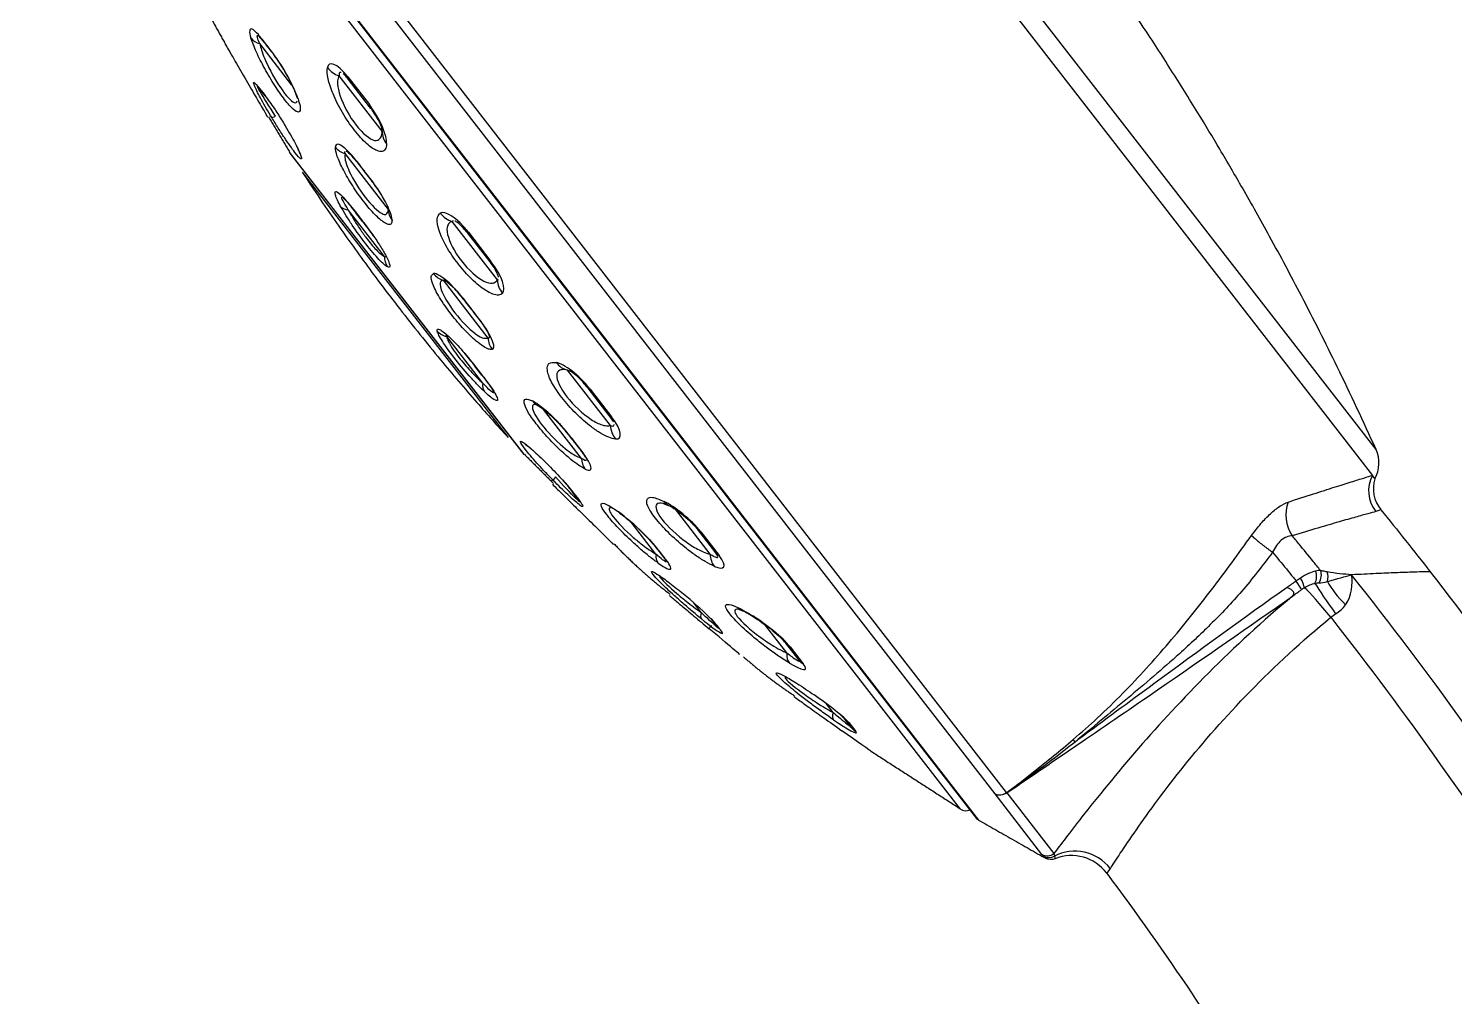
# Model space of a CAD drawing. Extents: x 0 to 1128, y 0 to 827.
# Drawn here: x 703.9 to 768.8, y 497.1 to 541.1 of the extents above; entities that cross this region are included whole.
import ezdxf

# ---------------------------------------------------------------- set-up
doc = ezdxf.new("R2010")
doc.units = 0
doc.header["$LTSCALE"] = 10
doc.header["$MEASUREMENT"] = 0
doc.layers.add('1', color=7, linetype='CONTINUOUS')

msp = doc.modelspace()

# ---------------------------------------------------------------- linework, layer by layer
at = {"layer": '1', "color": 7, "linetype": 'Continuous', "lineweight": -3}
for p, q in [((724.315, 573.252), (765.021, 520.774)), ((765.188, 521.951), (725.616, 572.968)), ((748.381, 506.346), (704.061, 563.483)), ((703.88, 562.963), (747.85, 506.277)), ((704.787, 559.642), (725.944, 532.366)), ((704.838, 559.543), (747.018, 505.165)), ((746.277, 505.586), (705.062, 558.72)), ((712.806, 540.43), (712.808, 540.428)), ((715.866, 538.539), (714.406, 540.422)), ((714.729, 540.346), (714.711, 540.37)), ((714.78, 540.245), (714.762, 540.268)), ((714.78, 540.245), (714.802, 540.217)), ((719.971, 536.432), (718.011, 538.959)), ((718.41, 538.906), (719.387, 537.646)), ((719.401, 537.548), (718.435, 538.794)), ((714.396, 538.381), (714.596, 538.122)), ((714.649, 538.039), (714.45, 538.296)), ((721.088, 528.6), (715.751, 535.481)), ((715.777, 535.443), (726.396, 521.754)), ((720.259, 532.877), (718.287, 535.418)), ((719.145, 534.653), (719.123, 534.681)), ((719.159, 534.599), (719.137, 534.628)), ((716.332, 534.58), (725.698, 522.505)), ((720.077, 530.736), (718.429, 532.86)), ((718.753, 532.763), (719.078, 532.345)), ((719.092, 532.311), (718.77, 532.726)), ((720.268, 532.726), (720.261, 532.729)), ((725.214, 529.672), (723.153, 532.329)), ((725.944, 532.366), (747.102, 505.09)), ((724.877, 530.489), (723.861, 531.799)), ((723.894, 531.836), (724.921, 530.512)), ((724.798, 527.025), (722.757, 529.656)), ((726.426, 521.718), (721.088, 528.6)), ((724.029, 528.322), (724.006, 528.351)), ((724.056, 528.322), (724.034, 528.351)), ((724.554, 524.964), (722.906, 527.089)), ((724.509, 525.328), (724.187, 525.743)), ((724.216, 525.721), (724.541, 525.302)), ((730.357, 523.042), (728.397, 525.569)), ((730.302, 523.495), (729.336, 524.741)), ((729.428, 524.702), (730.404, 523.443)), ((729.046, 521.549), (727.315, 523.779)), ((730.302, 523.495), (730.368, 523.41)), ((728.73, 522.26), (728.71, 522.287)), ((728.799, 522.208), (728.778, 522.235)), ((728.829, 519.758), (728.63, 520.015)), ((728.697, 519.943), (728.898, 519.685)), ((734.895, 517.191), (733.312, 519.233)), ((732.429, 517.187), (731.299, 518.644)), ((735.147, 517.249), (734.325, 518.309)), ((734.47, 518.201), (735.301, 517.13)), ((730.487, 517.636), (730.486, 517.638)), ((732.6, 517.271), (732.615, 517.253)), ((732.63, 517.233), (732.615, 517.253)), ((732.732, 517.138), (732.716, 517.158)), ((735.147, 517.249), (735.152, 517.242)), ((734.49, 514.53), (734.146, 514.973)), ((735.033, 514.135), (735.192, 513.93)), ((735.201, 513.919), (735.192, 513.93)), ((738.385, 512.692), (737.369, 514.002)), ((735.324, 513.796), (735.316, 513.806)), ((736.219, 512.639), (736.226, 512.633)), ((738.936, 512.364), (738.339, 513.134)), ((738.527, 512.97), (739.131, 512.192)), ((740.485, 509.985), (740.167, 510.395)), ((741.3, 509.316), (740.986, 509.721)), ((741.203, 509.521), (741.52, 509.112)), ((742.241, 508.183), (742.234, 508.192)), ((747.854, 506.276), (747.85, 506.277)), ((749.988, 503.524), (747.854, 506.276)), ((748.333, 506.309), (748.338, 506.303)), ((748.389, 506.326), (750.53, 503.566)), ((750.585, 503.328), (750.585, 503.326))]:
    msp.add_line(p, q, dxfattribs=at)
for centre, radius, start, end in [((716.172, 535.749), 0.5, 212.49817, 217.79949), ((726.791, 522.06), 0.5, 217.79949, 223.10025), ((763.821, 521.335), 1.5, 331.57204, 24.28345), ((766.568, 520.16), 1.5, 162.11662, 219.10397), ((746.536, 506.013), 0.5, 238.7012, 291.53663), ((747.255, 505.348), 0.3, 217.79949, 239.28471), ((751.335, 501.472), 2, 36.67829, 112.01301)]:
    msp.add_arc(centre, radius, start, end, dxfattribs=at)
at = {"layer": '1', "color": 7, "linetype": 'Continuous', "lineweight": -3, "extrusion": (-6.12323e-17, 7.4988e-33, -1)}
msp.add_arc((-750.398, 503.79), 0.5, 247.98699, 298.57654, dxfattribs=at)
at = {"layer": '1', "color": 7, "linetype": 'Continuous', "lineweight": -3}
for centre, major_axis, ratio, start_param, end_param in [((713.508, 540.816), (-0.632, -0.49), 0.999814, 6.129539, 6.283185), ((714.692, 541.053), (-0.763, -0.24), 0.790647, 0.258383, 0.955246), ((715.412, 540.735), (-0.632, -0.49), 0.601951, 6.04877, 6.283185), ((718.301, 539.834), (-0.984, 0.179), 0.920519, 0.762673, 1.440702), ((719.225, 539.406), (-0.79, -0.613), 0.336273, 5.969297, 6.283185), ((715.082, 538.786), (0.632, 0.49), 0.820215, 2.987946, 3.141593), ((715.281, 538.53), (-0.632, -0.49), 0.797517, 6.129539, 6.283185), ((716.816, 538.315), (-0.759, -0.252), 0.768418, 6.253134, 6.575553), ((720.192, 538.161), (0.79, 0.613), 0.281505, 2.827704, 3.141593), ((715.628, 537.472), (-0.684, -0.414), 0.069588, 0.056778, 0.698233), ((720.97, 536.394), (-0.998, 0.063), 0.898066, 0.027091, 0.70512), ((716.93, 535.792), (-0.748, -0.283), 0.920959, 6.24363, 6.510766), ((718.498, 536.146), (-0.799, 0.038), 0.944594, 0.651641, 1.348505), ((719.769, 535.118), (0.632, 0.49), 0.274487, 2.907178, 3.141593), ((719.791, 535.09), (-0.632, -0.49), 0.272839, 6.04877, 6.283185), ((718.746, 533.452), (-0.698, -0.391), 0.638772, 0.144702, 0.786157), ((719.402, 533.216), (0.632, 0.49), 0.327322, 2.987946, 3.141593), ((721.058, 532.846), (-0.8, -0.014), 0.934499, 6.22356, 6.920424), ((723.386, 533.279), (-0.51, 0.86), 0.956087, 1.665107, 2.343136), ((719.724, 532.801), (-0.632, -0.49), 0.290596, 6.129539, 6.283185), ((724.651, 532.412), (-0.79, -0.613), 0.028793, 5.969297, 6.283185), ((720.854, 530.735), (0.359, 0.715), 0.963967, 2.019888, 2.661343), ((725.667, 531.102), (0.79, 0.613), 0.028793, 3.141593, 3.455481), ((722.93, 530.433), (-0.15, 0.786), 0.970968, 2.0263, 2.723163), ((726.192, 529.662), (-0.706, 0.708), 0.956087, 0.798457, 1.476486), ((724.638, 528.842), (0.632, 0.49), 0.091415, 3.141593, 3.376008), ((724.661, 528.812), (-0.632, -0.49), 0.093121, 0, 0.234415), ((723.098, 527.842), (-0.782, -0.17), 0.963967, 0.480249, 1.121705), ((725.579, 527.017), (-0.263, 0.756), 0.974371, 1.233845, 1.930708), ((724.819, 526.234), (0.632, 0.49), 0.290596, 3.141593, 3.295239), ((728.608, 526.547), (0.188, 0.982), 0.898066, 2.436473, 3.114501), ((725.141, 525.819), (-0.632, -0.49), 0.327322, 0, 0.153647), ((725.206, 525.124), (0.552, 0.579), 0.638772, 2.355436, 2.996891), ((730.126, 525.353), (-0.79, -0.613), 0.281505, 0, 0.313888), ((727.388, 524.686), (0.363, 0.713), 0.866208, 2.726411, 3.118255), ((731.092, 524.108), (0.79, 0.613), 0.336273, 3.141593, 3.455481), ((731.277, 523.107), (0.071, 0.997), 0.920519, 1.700891, 2.378919), ((729.342, 522.777), (0.632, 0.49), 0.444971, 3.141593, 3.376008), ((727.021, 522.784), (0.46, 0.655), 0.920959, 2.914012, 3.198367), ((729.363, 522.751), (-0.632, -0.49), 0.446505, 0, 0.234415), ((729.77, 521.615), (0.341, 0.724), 0.882649, 2.049803, 2.746667), ((728.324, 521.104), (0.572, 0.56), 0.069588, 2.443359, 3.084815), ((766.335, 520.066), (0.421, -1.44), 0.990409, 3.938422, 5.107345), ((729.262, 520.505), (0.632, 0.49), 0.797517, 3.141593, 3.295239), ((729.461, 520.249), (-0.632, -0.49), 0.820215, 0, 0.153647), ((731.27, 519.681), (0.47, 0.647), 0.644461, 2.929366, 3.225859), ((733.456, 520.296), (0.439, 0.899), 0.752136, 2.751698, 3.1274), ((762.372, 518.85), (0.449, -1.431), 0.845009, 3.953017, 5.044547), ((731.035, 518.219), (0.632, 0.49), 0.999814, 3.141593, 3.295239), ((735.115, 518.922), (-0.79, -0.613), 0.564247, 0, 0.313888), ((733.063, 517.37), (0.464, 0.651), 0.67172, 2.272821, 2.969684), ((733.247, 517.743), (0.632, 0.49), 0.738431, 3.141593, 3.376008), ((733.262, 517.723), (-0.632, -0.49), 0.739586, 0, 0.234415), ((735.726, 517.37), (0.4, 0.917), 0.794845, 2.089679, 2.767708), ((735.937, 517.862), (0.79, 0.613), 0.610836, 3.141593, 3.455481), ((762.329, 516.174), (-0.108, -0.488), 0.728057, 1.102948, 2.311081), ((761.657, 516.022), (0.25, -0.433), 0.241791, 0.465728, 1.609611), ((762.154, 516.189), (0.022, -0.5), 0.658101, 0.827819, 2.023829), ((763.438, 514.552), (-1.171, 1.621), 0.059104, 0.58893, 1.575202), ((762.627, 516.105), (-0.086, -0.493), 0.754515, 1.387842, 2.281452), ((764.376, 515.338), (-1.467, 1.359), 0.361279, 0.764358, 1.515616), ((763.011, 514.224), (-1.26, 1.553), 0.07539, 4.709308, 5.830934), ((735.013, 514.855), (0.503, 0.622), 0.370072, 2.384959, 3.081822), ((735.359, 514.409), (0.513, 0.614), 0.018443, 2.467967, 3.16483), ((735.359, 514.409), (0.513, 0.614), 0.018443, 2.467967, 3.16483), ((735.824, 514.42), (0.632, 0.49), 0.932162, 3.141593, 3.376008), ((735.833, 514.409), (-0.632, -0.49), 0.932781, 0, 0.234415), ((737.456, 515.14), (0.531, 0.847), 0.532582, 2.913526, 3.209486), ((739.129, 513.746), (-0.79, -0.613), 0.791757, 0, 0.313888), ((739.105, 513.014), (0.516, 0.857), 0.591366, 2.274383, 2.952412), ((739.726, 512.977), (0.79, 0.613), 0.825606, 3.141593, 3.455481), ((741.083, 510.464), (0.563, 0.827), 0.329999, 2.392717, 3.070746), ((741.776, 510.334), (-0.79, -0.613), 0.941765, 0, 0.313888), ((742.09, 509.929), (0.79, 0.613), 0.95956, 3.141593, 3.455481), ((741.466, 509.971), (0.578, 0.816), 0.03633, 2.96891, 3.166156), ((749.699, 507.175), (0.095, -0.121), 0.06588, 3.583979, 4.233587), ((748.102, 506.701), (-0.395, -0.306), 0.902957, 0.411505, 1.57674), ((748.105, 506.699), (-0.395, -0.306), 0.902957, 0.411549, 1.45248), ((717.461, 545.67), (43.775, 33.955), 0.902958, 4.717243, 4.718332), ((750.228, 503.962), (0.395, 0.306), 0.995323, 3.553142, 4.703662), ((751.537, 501.711), (-1.615, 1.179), 0.972943, 4.421123, 5.84877), ((750.309, 503.875), (0.344, 0.362), 0.994828, 3.402967, 4.41939)]:
    msp.add_ellipse(centre, major_axis=major_axis, ratio=ratio, start_param=start_param, end_param=end_param, dxfattribs=at)
for points, knots in [([(765.188, 521.951), (764.619, 523.214), (763.518, 525.558), (761.891, 528.786), (760.441, 531.497), (759.195, 533.717), (758.104, 535.587), (757.023, 537.381), (755.864, 539.238), (754.535, 541.292), (752.94, 543.659), (750.898, 546.548), (749.317, 548.654), (748.425, 549.804)], [0, 0, 0, 0, 0.127492, 0.238457, 0.332806, 0.410489, 0.472843, 0.532186, 0.603305, 0.674314, 0.75745, 0.866048, 1, 1, 1, 1]), ([(714.711, 540.37), (714.582, 540.536), (714.452, 540.705), (714.223, 540.96), (714.126, 541.046), (713.922, 541.139), (713.905, 540.977), (714.002, 540.667)], [0, 0, 0, 0, 0.25, 0.25, 0.5, 0.5, 1, 1, 1, 1]), ([(712.808, 540.428), (712.82, 540.409), (712.843, 540.372), (713.019, 540.074), (713.328, 539.542), (713.698, 538.904), (714.029, 538.333), (714.175, 538.081), (714.247, 537.957)], [0, 0, 0, 0, 0.178327, 0.339125, 0.500023, 0.752204, 0.878517, 1, 1, 1, 1]), ([(716.144, 537.906), (716.18, 537.788), (716.249, 537.558), (716.251, 537.359), (716.164, 537.277), (715.95, 537.379), (715.545, 537.842), (715.076, 538.507), (714.621, 539.287), (714.217, 540.073), (714.075, 540.467), (714.002, 540.667)], [0, 0, 0, 0, 0.087607, 0.169371, 0.250856, 0.377447, 0.501128, 0.621802, 0.747777, 0.872041, 1, 1, 1, 1]), ([(714.406, 540.422), (714.294, 540.657), (714.249, 540.807), (714.305, 540.796), (714.311, 540.793), (714.318, 540.789)], [0, 0, 0, 0, 0.910021, 0.910021, 1, 1, 1, 1]), ([(714.318, 540.789), (714.347, 540.772), (714.391, 540.73), (714.529, 540.569), (714.634, 540.434), (714.762, 540.268)], [0, 0, 0, 0, 0.445139, 0.445139, 1, 1, 1, 1]), ([(714.406, 540.422), (714.427, 540.328), (714.495, 540.034), (714.834, 539.221), (715.305, 538.453), (715.762, 537.864), (716.023, 537.656), (716.101, 537.776), (716.108, 537.826)], [0, 0, 0, 0, 0.097099, 0.305185, 0.602436, 0.603236, 0.900981, 1, 1, 1, 1]), ([(716.144, 537.906), (716.037, 538.229), (715.816, 538.697), (715.414, 539.386), (715.27, 539.611), (714.99, 540.011), (714.859, 540.179), (714.729, 540.346)], [0, 0, 0, 0, 0.5, 0.5, 0.75, 0.75, 1, 1, 1, 1]), ([(714.764, 540.268), (714.892, 540.11), (715.084, 539.852), (715.352, 539.457), (715.538, 539.157), (715.705, 538.859), (715.899, 538.477), (716.001, 538.229), (716.051, 538.08)], [0, 0, 0, 0, 0.266623, 0.392615, 0.515594, 0.636826, 0.757699, 1, 1, 1, 1]), ([(720.173, 535.861), (720.159, 535.77), (720.131, 535.594), (719.977, 535.496), (719.707, 535.541), (719.287, 535.806), (718.7, 536.466), (718.13, 537.296), (717.718, 538.135), (717.46, 538.883), (717.471, 539.183), (717.476, 539.338)], [0, 0, 0, 0, 0.087456, 0.169153, 0.25014, 0.377375, 0.499739, 0.622279, 0.749894, 0.871256, 1, 1, 1, 1]), ([(714.946, 537.055), (714.865, 537.192), (714.696, 537.473), (714.403, 537.996), (714.133, 538.526), (714.084, 538.759), (714.289, 538.51), (714.396, 538.381)], [0, 0, 0, 0, 0.121003, 0.24993, 0.500418, 0.740079, 1, 1, 1, 1]), ([(718.011, 538.959), (717.994, 538.924), (717.947, 538.826), (717.931, 538.546), (718.058, 537.893), (718.489, 537.093), (719.083, 536.328), (719.581, 535.931), (719.865, 536.053), (719.952, 536.241), (719.966, 536.382), (719.971, 536.432)], [0, 0, 0, 0, 0.046355, 0.127416, 0.254336, 0.50001, 0.500136, 0.746142, 0.872777, 0.954138, 1, 1, 1, 1]), ([(718.1, 539.112), (718.054, 539.127), (718.003, 539.108), (718.008, 539.001), (718.011, 538.959)], [0, 0, 0, 0, 0.602963, 1, 1, 1, 1]), ([(718.435, 538.794), (718.379, 538.862), (718.294, 538.965), (718.223, 539.031), (718.201, 539.049)], [0, 0, 0, 0, 0.664787, 1, 1, 1, 1]), ([(714.247, 537.957), (714.324, 537.823), (714.475, 537.563), (714.693, 537.186), (714.761, 537.069), (714.761, 537.069), (714.761, 537.069)], [0, 0, 0, 0, 0.26018, 0.505794, 0.999067, 1, 1, 1, 1]), ([(715.122, 537.124), (714.839, 537.551), (714.566, 537.983), (714.341, 538.37), (714.298, 538.451), (714.302, 538.48), (714.351, 538.423), (714.45, 538.296)], [0, 0, 0, 0, 0.5, 0.5, 0.75, 0.75, 1, 1, 1, 1]), ([(714.596, 538.122), (714.691, 537.996), (714.872, 537.757), (715.22, 537.236), (715.628, 536.577), (715.964, 535.984), (716.175, 535.566), (716.232, 535.429), (716.26, 535.362)], [0, 0, 0, 0, 0.178327, 0.339125, 0.500023, 0.752204, 0.878517, 1, 1, 1, 1]), ([(714.634, 538.059), (714.698, 537.977), (714.833, 537.797), (714.991, 537.574), (715.069, 537.458)], [0, 0, 0, 0, 0.515527, 1, 1, 1, 1]), ([(719.971, 536.432), (719.968, 536.475), (719.963, 536.581), (719.849, 536.863), (719.645, 537.219), (719.473, 537.451), (719.401, 537.548)], [0, 0, 0, 0, 0.200427, 0.49953, 0.790892, 1, 1, 1, 1]), ([(716.26, 535.362), (716.28, 535.302), (716.319, 535.186), (716.273, 535.149), (716.033, 535.409), (715.621, 535.99), (715.239, 536.578), (715.046, 536.893), (714.946, 537.055)], [0, 0, 0, 0, 0.130106, 0.252927, 0.499594, 0.746402, 0.869479, 1, 1, 1, 1]), ([(716.079, 535.753), (716.079, 535.753), (716.118, 535.671), (716.148, 535.601), (716.171, 535.541)], [0, 0, 0, 0, 0.000115, 1, 1, 1, 1]), ([(719.123, 534.681), (718.969, 534.881), (718.81, 535.086), (718.505, 535.44), (718.36, 535.587), (717.996, 535.887), (717.85, 535.892), (717.841, 535.718)], [0, 0, 0, 0, 0.25, 0.25, 0.5, 0.5, 1, 1, 1, 1]), ([(720.423, 532.39), (720.416, 532.326), (720.404, 532.202), (720.273, 532.175), (720.034, 532.288), (719.656, 532.601), (719.129, 533.222), (718.604, 533.959), (718.189, 534.687), (717.884, 535.346), (717.856, 535.593), (717.841, 535.718)], [0, 0, 0, 0, 0.087607, 0.169371, 0.250856, 0.377447, 0.501128, 0.621802, 0.747777, 0.872041, 1, 1, 1, 1]), ([(718.287, 535.418), (718.279, 535.363), (718.253, 535.19), (718.452, 534.557), (718.925, 533.787), (719.476, 533.076), (719.882, 532.685), (720.201, 532.617), (720.236, 532.777), (720.259, 532.877)], [0, 0, 0, 0, 0.080562, 0.253207, 0.499831, 0.500495, 0.747529, 0.843295, 1, 1, 1, 1]), ([(718.333, 535.533), (718.36, 535.522), (718.397, 535.497), (718.515, 535.391), (718.609, 535.289), (718.842, 535.009), (718.982, 534.828), (719.137, 534.628)], [0, 0, 0, 0, 0.248031, 0.248031, 0.624016, 0.624016, 1, 1, 1, 1]), ([(720.423, 532.39), (720.419, 532.58), (720.278, 532.945), (719.912, 533.587), (719.767, 533.814), (719.459, 534.249), (719.302, 534.451), (719.145, 534.653)], [0, 0, 0, 0, 0.5, 0.5, 0.75, 0.75, 1, 1, 1, 1]), ([(719.159, 534.599), (719.317, 534.396), (719.471, 534.198), (719.746, 533.824), (719.865, 533.651), (719.964, 533.494), (719.967, 533.489), (719.97, 533.485)], [0, 0, 0, 0, 0.492929, 0.492929, 0.985859, 0.985859, 1, 1, 1, 1]), ([(716.332, 534.58), (716.875, 533.748), (717.907, 532.221), (719.397, 530.151), (720.336, 528.911), (720.77, 528.352)], [0, 0, 0, 0, 0.389678, 0.722924, 1, 1, 1, 1]), ([(718.091, 533.001), (718.036, 533.103), (717.923, 533.313), (717.805, 533.61), (717.822, 533.771), (718.173, 533.488), (718.554, 533.011), (718.753, 532.763)], [0, 0, 0, 0, 0.121003, 0.24993, 0.500418, 0.740079, 1, 1, 1, 1]), ([(718.149, 533.442), (718.179, 533.429), (718.24, 533.371), (718.438, 533.148), (718.588, 532.961), (718.77, 532.726)], [0, 0, 0, 0, 0.462834, 0.462834, 1, 1, 1, 1]), ([(720.217, 530.26), (720.165, 530.293), (720.065, 530.356), (719.755, 530.66), (719.245, 531.267), (718.699, 532.021), (718.317, 532.609), (718.168, 532.868), (718.091, 533.001)], [0, 0, 0, 0, 0.130106, 0.252927, 0.499594, 0.746402, 0.869479, 1, 1, 1, 1]), ([(718.429, 532.86), (718.509, 532.713), (718.663, 532.427), (718.983, 531.942), (719.355, 531.43), (719.795, 530.916), (719.98, 530.798), (720.077, 530.736)], [0, 0, 0, 0, 0.179168, 0.347393, 0.501625, 0.737142, 1, 1, 1, 1]), ([(725.451, 529.056), (725.395, 529.02), (725.286, 528.948), (725.011, 529.006), (724.612, 529.218), (724.065, 529.646), (723.621, 530.153), (723.226, 530.663), (722.843, 531.221), (722.532, 531.931), (722.418, 532.491), (722.549, 532.637), (722.616, 532.712)], [0, 0, 0, 0, 0.087458, 0.169158, 0.250147, 0.37738, 0.499751, 0.500394, 0.622942, 0.750385, 0.871489, 1, 1, 1, 1]), ([(719.078, 532.345), (719.219, 532.16), (719.486, 531.807), (719.86, 531.254), (720.187, 530.7), (720.33, 530.354), (720.315, 530.229), (720.249, 530.25), (720.217, 530.26)], [0, 0, 0, 0, 0.178327, 0.339125, 0.500023, 0.752204, 0.878517, 1, 1, 1, 1]), ([(723.153, 532.329), (723.119, 532.316), (723.025, 532.279), (722.917, 532.118), (722.897, 531.655), (723.267, 530.933), (723.891, 530.128), (724.499, 529.591), (724.951, 529.496), (725.134, 529.561), (725.193, 529.643), (725.214, 529.672)], [0, 0, 0, 0, 0.046355, 0.127416, 0.254336, 0.50001, 0.500136, 0.746142, 0.872777, 0.954138, 1, 1, 1, 1]), ([(723.861, 531.799), (723.791, 531.884), (723.624, 532.089), (723.422, 532.27), (723.313, 532.334), (723.277, 532.348)], [0, 0, 0, 0, 0.303083, 0.72806, 1, 1, 1, 1]), ([(725.263, 529.789), (725.258, 529.826), (725.224, 529.948), (725.099, 530.188), (724.942, 530.4), (724.877, 530.489)], [0, 0, 0, 0, 0.269795, 0.694903, 1, 1, 1, 1]), ([(724.983, 526.511), (724.931, 526.506), (724.829, 526.497), (724.569, 526.635), (724.199, 526.918), (723.697, 527.393), (723.086, 528.118), (722.528, 528.911), (722.257, 529.491), (722.171, 529.867), (722.264, 529.926), (722.311, 529.956)], [0, 0, 0, 0, 0.087565, 0.16929, 0.250736, 0.377265, 0.500887, 0.639925, 0.78603, 0.891403, 1, 1, 1, 1]), ([(724.034, 528.351), (723.873, 528.558), (723.708, 528.771), (723.366, 529.174), (723.19, 529.361), (722.703, 529.819), (722.435, 529.98), (722.311, 529.956)], [0, 0, 0, 0, 0.25, 0.25, 0.5, 0.5, 1, 1, 1, 1]), ([(722.757, 529.656), (722.715, 529.643), (722.585, 529.605), (722.594, 529.217), (722.994, 528.541), (723.565, 527.805), (724.06, 527.3), (724.568, 526.987), (724.71, 527.01), (724.798, 527.025)], [0, 0, 0, 0, 0.080562, 0.253207, 0.499831, 0.500495, 0.747529, 0.843295, 1, 1, 1, 1]), ([(722.799, 529.657), (722.869, 529.639), (722.996, 529.541), (723.279, 529.25), (723.406, 529.105), (723.688, 528.761), (723.844, 528.559), (724.006, 528.351)], [0, 0, 0, 0, 0.443294, 0.443294, 0.721647, 0.721647, 1, 1, 1, 1]), ([(720.77, 528.352), (721.376, 527.57), (722.526, 526.135), (724.178, 524.192), (725.218, 523.029), (725.698, 522.505)], [0, 0, 0, 0, 0.388064, 0.721562, 1, 1, 1, 1]), ([(724.029, 528.322), (724.191, 528.112), (724.339, 527.921), (724.583, 527.588), (724.677, 527.448), (724.814, 527.211), (724.849, 527.123), (724.851, 527.073)], [0, 0, 0, 0, 0.320135, 0.320135, 0.64027, 0.64027, 1, 1, 1, 1]), ([(724.983, 526.511), (725.096, 526.55), (725.065, 526.773), (724.797, 527.29), (724.672, 527.49), (724.381, 527.905), (724.219, 528.113), (724.056, 528.322)], [0, 0, 0, 0, 0.5, 0.5, 0.75, 0.75, 1, 1, 1, 1]), ([(722.48, 527.343), (722.479, 527.376), (722.476, 527.444), (722.605, 527.421), (722.936, 527.178), (723.584, 526.512), (724, 525.992), (724.216, 525.721)], [0, 0, 0, 0, 0.121003, 0.24993, 0.500418, 0.740079, 1, 1, 1, 1]), ([(724.606, 524.602), (724.496, 524.709), (724.283, 524.918), (723.81, 525.433), (723.216, 526.149), (722.753, 526.795), (722.535, 527.171), (722.499, 527.284), (722.48, 527.343)], [0, 0, 0, 0, 0.130106, 0.252927, 0.499594, 0.746402, 0.869479, 1, 1, 1, 1]), ([(722.906, 527.089), (722.923, 527.022), (722.956, 526.893), (723.171, 526.542), (723.502, 526.083), (724.013, 525.479), (724.367, 525.142), (724.554, 524.964)], [0, 0, 0, 0, 0.179168, 0.347393, 0.501625, 0.737142, 1, 1, 1, 1]), ([(730.591, 522.431), (730.493, 522.448), (730.303, 522.48), (729.92, 522.677), (729.417, 523.023), (728.78, 523.567), (728.119, 524.322), (727.622, 525.058), (727.451, 525.587), (727.512, 525.923), (727.764, 525.913), (727.894, 525.908)], [0, 0, 0, 0, 0.087456, 0.169153, 0.25014, 0.377375, 0.499739, 0.622279, 0.749894, 0.871256, 1, 1, 1, 1]), ([(728.397, 525.569), (728.346, 525.577), (728.207, 525.599), (728.003, 525.561), (727.815, 525.316), (728.075, 524.734), (728.669, 523.968), (729.338, 523.353), (729.938, 523.068), (730.213, 523.014), (730.319, 523.035), (730.357, 523.042)], [0, 0, 0, 0, 0.046355, 0.127416, 0.254336, 0.50001, 0.500136, 0.746142, 0.872777, 0.954138, 1, 1, 1, 1]), ([(729.336, 524.741), (729.26, 524.834), (729.078, 525.058), (728.783, 525.345), (728.564, 525.506), (728.472, 525.544), (728.447, 525.553)], [0, 0, 0, 0, 0.226858, 0.544954, 0.873301, 1, 1, 1, 1]), ([(724.509, 525.328), (724.69, 525.095), (724.834, 524.903), (725.001, 524.656), (725.041, 524.582), (725.047, 524.549)], [0, 0, 0, 0, 0.538648, 0.538648, 1, 1, 1, 1]), ([(724.541, 525.302), (724.673, 525.128), (724.924, 524.797), (725.168, 524.411), (725.263, 524.156), (725.13, 524.166), (724.868, 524.36), (724.692, 524.522), (724.606, 524.602)], [0, 0, 0, 0, 0.178327, 0.339125, 0.500023, 0.752204, 0.878517, 1, 1, 1, 1]), ([(729.209, 521.063), (729.113, 521.114), (728.927, 521.214), (728.561, 521.489), (728.096, 521.894), (727.526, 522.456), (726.963, 523.123), (726.548, 523.717), (726.405, 524.094), (726.452, 524.3), (726.687, 524.207), (726.807, 524.16)], [0, 0, 0, 0, 0.087607, 0.169371, 0.250856, 0.377447, 0.501128, 0.621802, 0.747777, 0.872041, 1, 1, 1, 1]), ([(726.961, 523.993), (726.858, 524.006), (726.712, 523.901), (726.962, 523.425), (727.476, 522.763), (728.001, 522.218), (728.654, 521.72), (728.896, 521.614), (729.046, 521.549)], [0, 0, 0, 0, 0.169733, 0.443924, 0.444662, 0.719309, 0.825779, 1, 1, 1, 1]), ([(728.778, 522.235), (728.634, 522.421), (728.485, 522.613), (728.148, 523.008), (727.962, 523.208), (727.408, 523.753), (727.043, 524.04), (726.807, 524.16)], [0, 0, 0, 0, 0.25, 0.25, 0.5, 0.5, 1, 1, 1, 1]), ([(727.054, 523.971), (727.036, 523.977), (727.004, 523.986), (726.974, 523.991), (726.961, 523.993)], [0, 0, 0, 0, 0.513755, 1, 1, 1, 1]), ([(727.005, 523.983), (727.109, 523.93), (727.287, 523.809), (727.574, 523.565), (727.804, 523.346), (728.042, 523.098), (728.366, 522.729), (728.585, 522.456), (728.724, 522.271)], [0, 0, 0, 0, 0.239123, 0.359362, 0.480082, 0.603088, 0.729915, 1, 1, 1, 1]), ([(727.956, 523.214), (728.055, 523.102), (728.16, 522.979), (728.413, 522.669), (728.564, 522.474), (728.71, 522.287)], [0, 0, 0, 0, 0.417864, 0.417864, 1, 1, 1, 1]), ([(730.492, 523.204), (730.479, 523.23), (730.433, 523.315), (730.354, 523.423), (730.302, 523.495)], [0, 0, 0, 0, 0.333837, 1, 1, 1, 1]), ([(730.357, 523.042), (730.398, 523.03), (730.499, 522.998), (730.53, 523.043), (730.527, 523.09)], [0, 0, 0, 0, 0.401743, 1, 1, 1, 1]), ([(727.751, 520.548), (727.619, 520.684), (727.362, 520.949), (726.888, 521.465), (726.427, 522.009), (726.235, 522.307), (726.281, 522.342), (726.384, 522.276), (726.437, 522.241)], [0, 0, 0, 0, 0.130106, 0.252927, 0.499594, 0.746402, 0.869479, 1, 1, 1, 1]), ([(726.437, 522.241), (726.495, 522.197), (726.616, 522.107), (726.97, 521.794), (727.522, 521.266), (728.251, 520.495), (728.545, 520.132), (728.697, 519.943)], [0, 0, 0, 0, 0.121003, 0.24993, 0.500418, 0.740079, 1, 1, 1, 1]), ([(726.589, 522.11), (726.641, 522.074), (726.701, 522.027), (726.771, 521.969), (726.771, 521.969)], [0, 0, 0, 0, 0.999956, 1, 1, 1, 1]), ([(728.73, 522.26), (728.876, 522.072), (728.999, 521.915), (729.14, 521.717), (729.18, 521.656), (729.209, 521.607)], [0, 0, 0, 0, 0.629153, 0.629153, 1, 1, 1, 1]), ([(729.209, 521.063), (729.436, 520.956), (729.531, 521.015), (729.408, 521.346), (729.323, 521.494), (729.089, 521.834), (728.944, 522.02), (728.799, 522.208)], [0, 0, 0, 0, 0.5, 0.5, 0.75, 0.75, 1, 1, 1, 1]), ([(727.718, 520.365), (727.718, 520.365), (727.814, 520.271), (728.124, 519.966), (728.34, 519.755), (728.45, 519.646)], [0, 0, 0, 0, 0.492595, 0.738852, 1, 1, 1, 1]), ([(728.898, 519.685), (728.971, 519.588), (729.108, 519.403), (729.116, 519.322), (728.919, 519.443), (728.53, 519.783), (728.093, 520.202), (727.864, 520.434), (727.751, 520.548)], [0, 0, 0, 0, 0.178327, 0.339125, 0.500023, 0.752204, 0.878517, 1, 1, 1, 1]), ([(728.829, 519.758), (728.927, 519.632), (728.971, 519.57), (728.942, 519.573), (728.873, 519.635), (728.558, 519.946), (728.203, 520.322), (727.861, 520.701)], [0, 0, 0, 0, 0.25, 0.25, 0.5, 0.5, 1, 1, 1, 1]), ([(728.172, 520.567), (728.264, 520.462), (728.44, 520.254), (728.581, 520.079), (728.646, 519.996)], [0, 0, 0, 0, 0.481906, 1, 1, 1, 1]), ([(761.186, 519.56), (761.581, 519.687), (762.362, 519.939), (763.313, 520.242), (764.079, 520.483), (764.667, 520.666), (764.903, 520.738), (765.021, 520.774)], [0, 0, 0, 0, 0.208256, 0.411317, 0.610219, 0.806062, 1, 1, 1, 1]), ([(735.088, 516.633), (734.953, 516.698), (734.692, 516.823), (734.223, 517.129), (733.651, 517.565), (732.976, 518.158), (732.367, 518.846), (731.99, 519.428), (731.993, 519.732), (732.243, 519.824), (732.607, 519.67), (732.794, 519.59)], [0, 0, 0, 0, 0.087456, 0.169153, 0.25014, 0.377375, 0.499739, 0.622279, 0.749894, 0.871256, 1, 1, 1, 1]), ([(728.45, 519.646), (728.552, 519.546), (728.761, 519.341), (729.232, 518.878), (729.828, 518.293), (730.391, 517.736), (730.453, 517.671), (730.486, 517.638)], [0, 0, 0, 0, 0.121003, 0.24993, 0.500418, 0.740079, 1, 1, 1, 1]), ([(732.53, 516.781), (732.399, 516.878), (732.144, 517.066), (731.709, 517.432), (731.199, 517.894), (730.627, 518.458), (730.156, 519.007), (729.891, 519.407), (729.944, 519.532), (730.196, 519.473), (730.545, 519.234), (730.722, 519.112)], [0, 0, 0, 0, 0.087607, 0.169371, 0.250856, 0.377447, 0.501128, 0.621802, 0.747777, 0.872041, 1, 1, 1, 1]), ([(730.409, 519.297), (730.386, 519.301), (730.24, 519.309), (730.294, 519.129), (730.681, 518.631), (731.175, 518.127), (731.905, 517.528), (732.228, 517.318), (732.429, 517.187)], [0, 0, 0, 0, 0.048852, 0.362963, 0.363809, 0.678442, 0.800414, 1, 1, 1, 1]), ([(732.716, 517.158), (732.607, 517.298), (732.495, 517.444), (732.207, 517.776), (732.034, 517.96), (731.475, 518.509), (731.05, 518.874), (730.722, 519.112)], [0, 0, 0, 0, 0.25, 0.25, 0.5, 0.5, 1, 1, 1, 1]), ([(732.754, 519.493), (732.625, 519.514), (732.329, 519.496), (732.444, 519.102), (732.949, 518.451), (733.625, 517.826), (734.337, 517.396), (734.691, 517.24), (734.841, 517.204), (734.895, 517.191)], [0, 0, 0, 0, 0.14528, 0.426884, 0.427029, 0.709015, 0.854171, 0.947431, 1, 1, 1, 1]), ([(732.84, 519.475), (732.81, 519.482), (732.782, 519.488), (732.754, 519.493), (732.754, 519.493)], [0, 0, 0, 0, 0.993424, 1, 1, 1, 1]), ([(733.001, 519.406), (733.103, 519.356), (733.317, 519.23), (733.679, 518.962), (734.046, 518.631), (734.254, 518.399), (734.354, 518.276)], [0, 0, 0, 0, 0.252254, 0.50235, 0.747913, 1, 1, 1, 1]), ([(759.526, 518.039), (759.665, 518.224), (759.943, 518.591), (760.386, 519.042), (760.817, 519.397), (761.064, 519.506), (761.186, 519.56)], [0, 0, 0, 0, 0.255199, 0.507298, 0.755172, 1, 1, 1, 1]), ([(765.181, 519.127), (765.069, 519.097), (764.842, 519.035), (764.276, 518.879), (763.523, 518.665), (762.571, 518.387), (761.779, 518.147), (761.375, 518.025)], [0, 0, 0, 0, 0.186365, 0.379415, 0.579269, 0.786065, 1, 1, 1, 1]), ([(765.404, 519.213), (765.396, 519.208), (765.381, 519.196), (765.248, 519.15), (765.181, 519.127)], [0, 0, 0, 0, 0.499971, 1, 1, 1, 1]), ([(730.828, 519.015), (730.984, 518.902), (731.225, 518.71), (731.569, 518.404), (731.821, 518.163), (732.061, 517.916), (732.359, 517.582), (732.537, 517.362), (732.637, 517.226)], [0, 0, 0, 0, 0.244402, 0.365804, 0.486757, 0.609126, 0.734486, 1, 1, 1, 1]), ([(732.109, 517.883), (732.155, 517.829), (732.2, 517.775), (732.379, 517.557), (732.505, 517.395), (732.615, 517.253)], [0, 0, 0, 0, 0.247307, 0.247307, 1, 1, 1, 1]), ([(751.409, 508.751), (751.781, 509.076), (752.558, 509.753), (754.033, 511.201), (755.438, 512.748), (756.752, 514.342), (758.022, 515.962), (758.925, 517.209), (759.526, 518.039)], [0, 0, 0, 0, 0.120079, 0.250381, 0.501072, 0.626288, 0.751115, 1, 1, 1, 1]), ([(761.375, 518.025), (761.291, 518.014), (761.131, 517.993), (760.874, 517.834), (760.646, 517.593), (760.538, 517.381), (760.484, 517.274)], [0, 0, 0, 0, 0.274281, 0.516803, 0.755173, 1, 1, 1, 1]), ([(762.664, 516.445), (762.553, 516.582), (762.443, 516.719), (762.118, 517.12), (761.903, 517.383), (761.583, 517.772), (761.479, 517.898), (761.375, 518.025)], [0, 0, 0, 0, 0.259237, 0.259237, 0.759351, 0.759351, 1, 1, 1, 1]), ([(732.902, 516.844), (732.902, 516.836), (732.897, 516.833), (732.837, 516.844), (732.66, 516.981), (732.429, 517.187)], [0, 0, 0, 0, 0.158248, 0.158248, 1, 1, 1, 1]), ([(732.53, 516.781), (732.852, 516.552), (733.073, 516.449), (733.122, 516.557), (733.091, 516.636), (732.95, 516.857), (732.841, 516.997), (732.732, 517.138)], [0, 0, 0, 0, 0.5, 0.5, 0.75, 0.75, 1, 1, 1, 1]), ([(732.63, 517.233), (732.739, 517.092), (732.82, 516.989), (732.88, 516.897), (732.892, 516.877), (732.898, 516.862)], [0, 0, 0, 0, 0.713425, 0.713425, 1, 1, 1, 1]), ([(734.895, 517.191), (734.956, 517.154), (735.106, 517.059), (735.243, 517.018), (735.262, 517.085), (735.181, 517.201), (735.147, 517.249)], [0, 0, 0, 0, 0.200427, 0.49953, 0.790892, 1, 1, 1, 1]), ([(760.484, 517.274), (760.027, 516.674), (759.147, 515.52), (757.696, 514.007), (756.341, 512.731), (755.072, 511.623), (753.88, 510.621), (752.681, 509.634), (751.89, 508.97), (751.494, 508.638)], [0, 0, 0, 0, 0.180769, 0.347878, 0.502293, 0.627441, 0.75204, 0.876133, 1, 1, 1, 1]), ([(760.484, 517.274), (760.585, 517.152), (760.685, 517.03), (761.001, 516.647), (761.215, 516.385), (761.471, 516.07), (761.513, 516.017), (761.556, 515.964)], [0, 0, 0, 0, 0.280463, 0.280463, 0.87932, 0.87932, 1, 1, 1, 1]), ([(762.965, 516.377), (762.935, 516.382), (762.905, 516.389), (762.805, 516.412), (762.734, 516.43), (762.664, 516.445)], [0, 0, 0, 0, 0.300602, 0.300602, 1, 1, 1, 1]), ([(734.498, 514.245), (734.344, 514.371), (734.046, 514.614), (733.587, 515.01), (733.089, 515.457), (732.581, 515.939), (732.261, 516.293), (732.187, 516.447), (732.44, 516.314), (732.882, 516.011), (733.311, 515.668), (733.528, 515.495)], [0, 0, 0, 0, 0.087607, 0.169371, 0.250856, 0.377447, 0.501128, 0.621802, 0.747777, 0.872041, 1, 1, 1, 1]), ([(732.625, 516.203), (732.583, 516.207), (732.586, 516.174), (732.747, 515.967), (733.152, 515.579), (733.884, 514.977), (734.258, 514.701), (734.49, 514.53)], [0, 0, 0, 0, 0.21307, 0.214115, 0.60278, 0.753452, 1, 1, 1, 1]), ([(767.652, 516.386), (767.633, 516.386), (767.596, 516.386), (767.295, 516.382), (766.808, 516.368), (766.111, 516.343), (765.217, 516.305), (764.46, 516.268), (764.076, 516.249)], [0, 0, 0, 0, 0.157597, 0.318341, 0.482591, 0.6507, 0.823036, 1, 1, 1, 1]), ([(804.722, 388.895), (804.785, 411.627), (801.769, 434.349), (791.807, 466.977), (787.616, 477.503), (777.295, 497.702), (771.173, 507.338), (764.079, 516.246)], [0, 0, 0, 0, 0.5, 0.5, 0.75, 0.75, 1, 1, 1, 1]), ([(767.652, 516.386), (769.484, 514.032), (773.046, 509.198), (778.025, 501.663), (782.651, 493.834), (786.912, 485.748), (792.087, 474.682), (796.458, 463.347), (800.016, 452.044), (802.292, 443.661), (804.238, 435.232), (805.896, 426.604), (807.279, 417.621), (808.378, 408.122), (809.119, 398.432), (809.372, 391.942), (809.439, 388.948)], [0, 0, 0, 0, 0.066499, 0.133873, 0.201247, 0.268621, 0.335995, 0.470742, 0.538116, 0.60549, 0.672864, 0.740238, 0.807612, 0.874986, 0.94236, 1, 1, 1, 1]), ([(733.037, 515.312), (733.037, 515.312), (733.037, 515.311), (733.125, 515.238), (733.557, 514.874), (734.145, 514.382), (734.61, 513.993), (734.846, 513.796)], [0, 0, 0, 0, 0.002345, 0.243672, 0.495599, 0.744105, 1, 1, 1, 1]), ([(735.316, 513.806), (735.257, 513.881), (735.196, 513.961), (734.993, 514.183), (734.854, 514.324), (734.356, 514.796), (733.916, 515.179), (733.528, 515.495)], [0, 0, 0, 0, 0.25, 0.25, 0.5, 0.5, 1, 1, 1, 1]), ([(749.666, 507.194), (749.762, 507.26), (749.859, 507.326), (750.561, 507.804), (751.161, 508.213), (752.942, 509.43), (754.106, 510.228), (757.379, 512.479), (759.429, 513.901), (761.393, 515.283)], [0, 0, 0, 0, 0.023071, 0.023071, 0.168021, 0.168021, 0.45792, 0.45792, 1, 1, 1, 1]), ([(761.393, 515.283), (758.67, 513.02), (756.277, 510.539), (753.386, 507.204), (752.505, 506.114), (751.263, 504.533), (750.821, 503.952), (750.53, 503.567)], [0, 0, 0, 0, 0.513419, 0.513419, 0.78575, 0.78575, 1, 1, 1, 1]), ([(761.142, 515.674), (759.184, 514.287), (757.167, 512.817), (753.961, 510.461), (752.824, 509.621), (751.608, 508.722), (751.551, 508.68), (751.494, 508.638)], [0, 0, 0, 0, 0.640474, 0.640474, 0.983248, 0.983248, 1, 1, 1, 1]), ([(761.392, 515.283), (761.422, 515.325), (761.484, 515.415), (761.368, 515.56), (761.225, 515.632), (761.142, 515.674)], [0, 0, 0, 0, 0.266102, 0.573528, 1, 1, 1, 1]), ([(735.201, 513.919), (735.258, 513.844), (735.286, 513.809), (735.269, 513.812), (735.224, 513.85), (735.011, 514.04), (734.762, 514.271), (734.49, 514.53)], [0, 0, 0, 0, 0.25, 0.25, 0.5, 0.5, 1, 1, 1, 1]), ([(738.503, 512.23), (738.339, 512.332), (738.021, 512.531), (737.5, 512.905), (736.9, 513.376), (736.239, 513.951), (735.738, 514.5), (735.522, 514.874), (735.714, 514.935), (736.148, 514.79), (736.602, 514.519), (736.836, 514.379)], [0, 0, 0, 0, 0.087456, 0.169153, 0.25014, 0.377375, 0.499739, 0.622279, 0.749894, 0.871256, 1, 1, 1, 1]), ([(736.211, 514.674), (736.2, 514.676), (735.982, 514.712), (735.945, 514.589), (736.312, 514.116), (736.94, 513.552), (737.718, 513.038), (738.131, 512.806), (738.318, 512.722), (738.385, 512.692)], [0, 0, 0, 0, 0.016969, 0.340848, 0.341014, 0.665332, 0.832279, 0.939539, 1, 1, 1, 1]), ([(734.498, 514.245), (734.883, 513.934), (735.212, 513.692), (735.438, 513.572), (735.468, 513.572), (735.44, 513.647), (735.383, 513.72), (735.324, 513.796)], [0, 0, 0, 0, 0.5, 0.5, 0.75, 0.75, 1, 1, 1, 1]), ([(736.95, 514.279), (737.082, 514.196), (737.344, 514.02), (737.747, 513.712), (738.115, 513.385), (738.299, 513.186), (738.379, 513.086)], [0, 0, 0, 0, 0.257683, 0.509392, 0.752915, 1, 1, 1, 1]), ([(753.1, 502.878), (753.301, 503.193), (753.714, 503.832), (754.857, 505.469), (755.599, 506.484), (758.196, 509.712), (760.493, 512.172), (763.132, 514.314)], [0, 0, 0, 0, 0.25, 0.25, 0.5, 0.5, 1, 1, 1, 1]), ([(763.132, 514.314), (770.007, 505.553), (776.03, 496.041), (786.14, 476.145), (790.248, 465.77), (796.738, 444.348), (799.087, 433.428), (802.208, 411.27), (802.969, 400.081), (802.97, 388.919)], [0, 0, 0, 0, 0.25, 0.25, 0.5, 0.5, 0.75, 0.75, 1, 1, 1, 1]), ([(736.226, 512.633), (736.226, 512.633), (736.224, 512.636), (736.132, 512.716), (736.042, 512.792), (735.66, 513.115), (735.253, 513.455), (734.846, 513.796)], [0, 0, 0, 0, 0.25, 0.25, 0.5, 0.5, 1, 1, 1, 1]), ([(738.385, 512.692), (738.461, 512.635), (738.649, 512.491), (738.868, 512.345), (738.977, 512.296), (738.948, 512.344), (738.936, 512.364)], [0, 0, 0, 0, 0.200427, 0.49953, 0.790892, 1, 1, 1, 1]), ([(740.502, 509.653), (740.32, 509.779), (739.967, 510.023), (739.429, 510.418), (738.845, 510.868), (738.251, 511.357), (737.902, 511.71), (737.872, 511.844), (738.249, 511.667), (738.844, 511.314), (739.36, 510.963), (739.626, 510.783)], [0, 0, 0, 0, 0.087456, 0.169153, 0.25014, 0.377375, 0.499739, 0.622279, 0.749894, 0.871256, 1, 1, 1, 1]), ([(738.354, 511.588), (738.296, 511.597), (738.284, 511.573), (738.428, 511.388), (738.959, 510.949), (739.749, 510.419), (740.195, 510.145), (740.408, 510.028), (740.485, 509.985)], [0, 0, 0, 0, 0.193865, 0.194069, 0.590705, 0.794879, 0.926057, 1, 1, 1, 1]), ([(738.702, 510.711), (738.701, 510.711), (738.812, 510.633), (739.35, 510.247), (740.068, 509.736), (740.61, 509.352), (740.889, 509.154)], [0, 0, 0, 0, 0.244508, 0.499755, 0.742495, 1, 1, 1, 1]), ([(740.485, 509.985), (740.57, 509.915), (740.784, 509.739), (741.068, 509.508), (741.262, 509.35), (741.289, 509.326), (741.3, 509.316)], [0, 0, 0, 0, 0.200427, 0.49953, 0.790892, 1, 1, 1, 1]), ([(749.61, 507.282), (749.913, 507.523), (750.52, 508.005), (751.113, 508.502), (751.409, 508.751)], [0, 0, 0, 0, 0.500527, 1, 1, 1, 1]), ([(748.338, 506.303), (748.557, 506.468), (748.984, 506.79), (749.405, 507.12), (749.61, 507.282)], [0, 0, 0, 0, 0.51239, 1, 1, 1, 1]), ([(748.338, 506.303), (748.338, 506.303), (748.338, 506.303), (748.339, 506.303), (748.339, 506.302), (748.34, 506.303), (748.341, 506.303), (748.345, 506.304), (748.348, 506.305), (748.356, 506.309), (748.362, 506.311), (748.367, 506.314)], [0, 0, 0, 0, 0.036975, 0.036975, 0.084911, 0.084911, 0.173029, 0.173029, 0.465347, 0.465347, 1, 1, 1, 1]), ([(748.367, 506.314), (748.369, 506.315), (748.371, 506.316), (748.377, 506.319), (748.381, 506.322), (748.386, 506.325), (748.388, 506.325), (748.389, 506.326)], [0, 0, 0, 0, 0.241366, 0.241366, 0.823214, 0.823214, 1, 1, 1, 1]), ([(750.555, 503.442), (750.564, 503.409), (750.581, 503.345), (750.584, 503.332), (750.585, 503.328)], [0, 0, 0, 0, 0.526201, 1, 1, 1, 1]), ([(752.939, 502.666), (754.278, 500.869), (757.292, 496.607), (760.838, 490.944), (763.711, 485.852), (765.728, 482.017), (767.604, 478.185), (769.917, 473.11), (772.507, 466.768), (775.271, 458.88), (777.762, 450.416), (779.434, 443.398), (780.446, 438.34), (781.091, 434.857), (781.833, 430.31), (782.579, 424.674), (783.162, 418.991), (783.574, 413.393), (783.822, 408.014), (783.926, 402.985), (783.915, 398.441), (783.827, 394.51), (783.703, 391.32), (783.613, 389.585), (783.574, 388.881), (783.567, 388.754)], [0, 0, 0, 0, 0.056439, 0.131201, 0.168582, 0.205963, 0.243344, 0.280725, 0.355487, 0.430249, 0.50501, 0.579772, 0.598463, 0.617153, 0.654534, 0.691915, 0.729296, 0.766677, 0.804058, 0.841439, 0.87882, 0.916201, 0.953582, 0.990962, 1, 1, 1, 1])]:
    msp.add_open_spline(points, degree=3, knots=knots, dxfattribs=at)
for points, degree in [([(711.132, 543.582), (711.938, 541.99), (712.819, 540.434)], 2), ([(718.41, 538.906), (717.914, 539.545), (717.532, 539.645), (717.476, 539.338)], 3), ([(720.173, 535.861), (720.195, 536.211), (719.895, 536.992), (719.387, 537.646)], 3), ([(714.799, 537.092), (715.773, 535.475)], 1), ([(718.287, 535.418), (718.271, 535.481), (718.272, 535.521), (718.292, 535.533)], 3), ([(718.429, 532.86), (718.222, 533.186), (718.102, 533.415), (718.13, 533.442)], 3), ([(720.225, 533.008), (720.246, 532.952), (720.257, 532.908), (720.259, 532.877)], 3), ([(723.894, 531.836), (723.367, 532.515), (722.817, 532.832), (722.616, 532.712)], 3), ([(719.092, 532.311), (719.261, 532.093), (719.425, 531.877), (719.568, 531.681)], 3), ([(723.199, 532.356), (723.181, 532.351), (723.167, 532.34), (723.153, 532.329)], 3), ([(720.135, 530.703), (720.122, 530.705), (720.102, 530.716), (720.077, 530.736)], 3), ([(725.451, 529.056), (725.617, 529.221), (725.45, 529.83), (724.921, 530.512)], 3), ([(722.757, 529.656), (722.767, 529.661), (722.781, 529.662), (722.799, 529.657)], 3), ([(725.214, 529.672), (725.229, 529.683), (725.243, 529.695), (725.253, 529.711)], 3), ([(722.906, 527.089), (722.894, 527.117), (722.888, 527.137), (722.888, 527.151)], 3), ([(724.851, 527.073), (724.853, 527.034), (724.834, 527.018), (724.798, 527.025)], 3), ([(723.69, 526.367), (723.845, 526.179), (724.015, 525.964), (724.187, 525.743)], 3), ([(729.428, 524.702), (728.922, 525.354), (728.239, 525.842), (727.894, 525.908)], 3), ([(725.046, 524.534), (725.029, 524.494), (724.829, 524.67), (724.554, 524.964)], 3), ([(726.978, 523.988), (727.005, 523.983)], 1), ([(726.978, 523.988), (727.005, 523.983)], 1), ([(730.591, 522.431), (730.901, 522.409), (730.903, 522.8), (730.404, 523.443)], 3), ([(726.44, 521.733), (727.764, 520.411)], 1), ([(729.261, 521.456), (729.243, 521.426), (729.165, 521.461), (729.046, 521.549)], 3), ([(728.372, 520.341), (728.466, 520.225), (728.553, 520.114), (728.63, 520.015)], 3), ([(765.14, 520.62), (765.14, 520.62), (765.1, 520.672), (765.021, 520.774)], 3), ([(732.791, 519.485), (733.001, 519.406)], 1), ([(734.47, 518.201), (734.035, 518.762), (733.268, 519.359), (732.794, 519.59)], 3), ([(765.404, 519.213), (766.163, 518.279), (766.913, 517.336), (767.652, 516.386)], 3), ([(730.513, 517.665), (731.703, 516.412), (733.078, 515.36)], 2), ([(735.088, 516.633), (735.532, 516.439), (735.72, 516.59), (735.301, 517.13)], 3), ([(762.664, 516.445), (762.596, 516.447), (762.522, 516.439), (762.441, 516.42)], 3), ([(761.556, 515.964), (761.418, 515.868), (761.28, 515.771), (761.142, 515.674)], 3), ([(761.752, 516.099), (761.687, 516.057), (761.621, 516.011), (761.556, 515.964)], 3), ([(761.796, 515.574), (761.763, 515.649), (761.665, 515.808), (761.556, 515.964)], 3), ([(762.441, 516.42), (762.24, 516.375), (762.002, 516.261), (761.752, 516.099)], 3), ([(761.928, 515.662), (762.097, 515.767), (762.264, 515.838), (762.411, 515.861)], 3), ([(762.411, 515.861), (762.476, 515.874), (762.537, 515.882), (762.597, 515.884)], 3), ([(762.597, 515.884), (762.705, 515.888), (762.827, 515.88), (762.977, 515.952)], 3), ([(764.079, 516.246), (763.729, 516.281), (763.362, 516.309), (762.965, 516.377)], 3), ([(762.977, 515.952), (763.437, 516.072), (763.779, 516.174), (764.079, 516.246)], 3), ([(763.804, 514.883), (764.085, 515.299), (764.142, 515.826), (764.079, 516.246)], 3), ([(764.076, 516.249), (764.077, 516.248), (764.078, 516.247), (764.079, 516.246)], 3), ([(761.393, 515.283), (761.527, 515.38), (761.661, 515.477), (761.796, 515.574)], 3), ([(761.796, 515.574), (761.84, 515.605), (761.884, 515.635), (761.928, 515.662)], 3), ([(736.22, 514.671), (736.444, 514.61), (736.95, 514.279)], 2), ([(763.348, 514.475), (763.525, 514.593), (763.689, 514.714), (763.804, 514.883)], 3), ([(734.97, 514.209), (735.063, 514.097), (735.137, 514), (735.192, 513.93)], 3), ([(738.527, 512.97), (738.206, 513.385), (737.41, 514.019), (736.836, 514.379)], 3), ([(763.132, 514.314), (763.201, 514.372), (763.273, 514.426), (763.348, 514.475)], 3), ([(736.408, 512.522), (737.504, 511.553), (738.727, 510.745)], 2), ([(738.503, 512.23), (739.054, 511.898), (739.43, 511.807), (739.131, 512.192)], 3), ([(741.203, 509.521), (741.025, 509.75), (740.261, 510.343), (739.626, 510.783)], 3), ([(740.502, 509.653), (741.125, 509.229), (741.669, 508.92), (741.52, 509.112)], 3), ([(740.846, 509.859), (740.923, 509.787), (740.985, 509.723), (741.033, 509.665)], 3), ([(742.234, 508.192), (742.219, 508.212), (741.542, 508.692), (740.889, 509.154)], 3), ([(751.494, 508.638), (750.894, 508.159), (750.279, 507.687), (749.648, 507.225)], 3), ([(742.241, 508.204), (746.283, 505.596)], 1), ([(749.648, 507.225), (749.227, 506.919), (748.799, 506.616), (748.367, 506.315)], 3), ([(748.389, 506.326), (748.817, 506.618), (749.243, 506.906), (749.666, 507.194)], 3), ([(747.102, 505.09), (750.177, 503.34)], 1), ([(750.069, 503.436), (750.04, 503.464), (750.011, 503.494), (749.988, 503.524)], 3), ([(750.53, 503.567), (750.538, 503.525), (750.546, 503.484), (750.555, 503.442)], 3), ([(750.159, 503.35), (750.159, 503.35), (750.13, 503.378), (750.069, 503.436)], 3), ([(752.939, 502.666), (752.939, 502.666), (753.003, 502.727), (753.1, 502.878)], 3)]:
    msp.add_open_spline(points, degree=degree, dxfattribs=at)
for points, weights in [([(759.526, 518.039), (759.784, 517.775), (760.484, 517.274)], [1, 0.848701129069, 1]), ([(751.409, 508.751), (751.43, 508.714), (751.494, 508.638)], [1, 0.840790855259, 1]), ([(749.666, 507.194), (749.661, 507.205), (749.648, 507.225)], [1, 0.906701339219, 0.91764094632])]:
    msp.add_rational_spline(points, weights, degree=2, dxfattribs=at)

doc.saveas('drawing.dxf')
